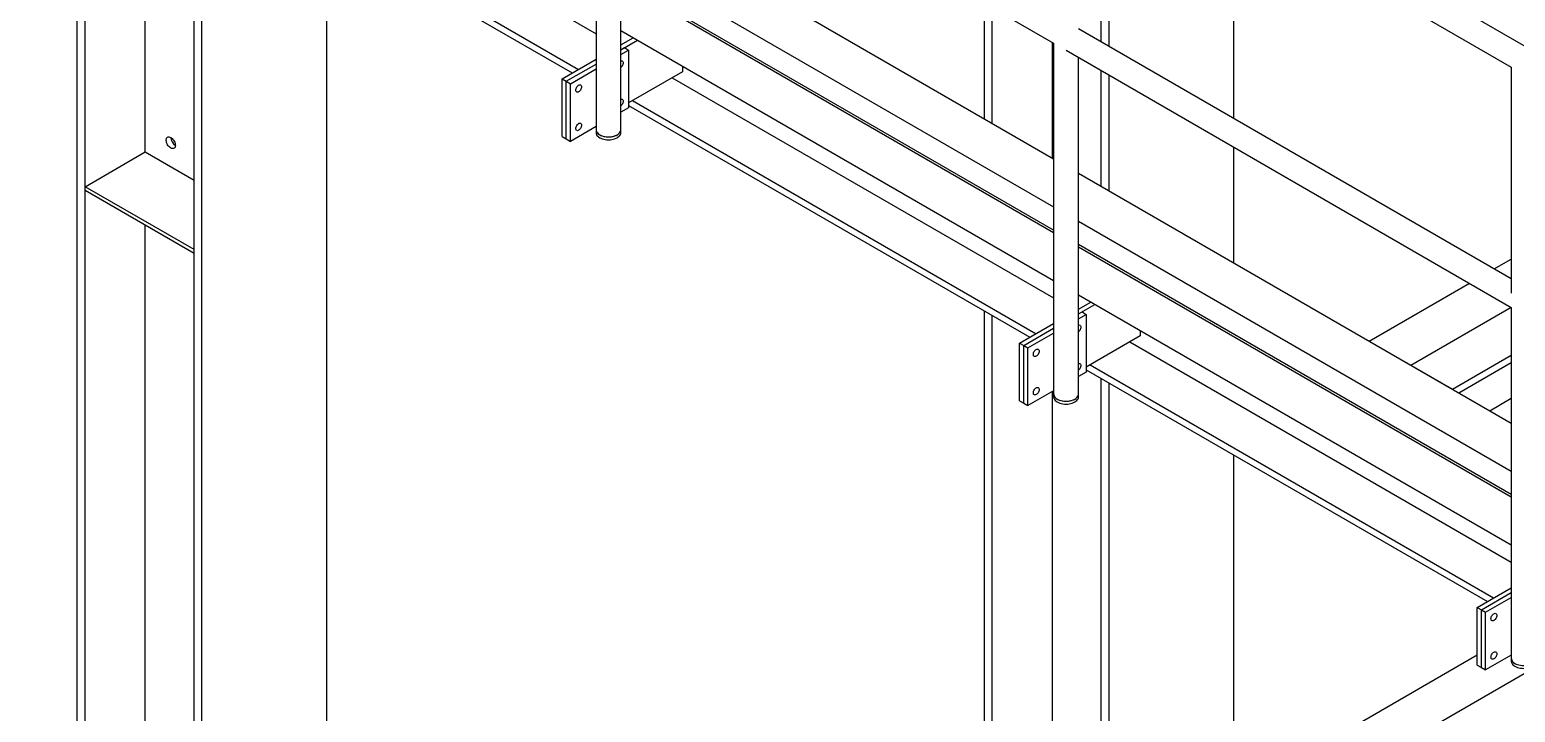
# Model space of a CAD drawing. Header units: millimetres. Extents: x 0 to 16187, y -20471 to 6290.
# Drawn here: x 3342 to 3443, y 1681.5 to 1727.9 of the extents above; entities that cross this region are included whole.
import ezdxf

# ---------------------------------------------------------------- set-up
doc = ezdxf.new("R2010")
doc.units = ezdxf.units.MM

msp = doc.modelspace()

# ---------------------------------------------------------------- linework, layer by layer
at = {"color": 7, "linetype": 'Continuous', "lineweight": 25}
for p, q in [((3462.77633, 1715.72955), (3342.03078, 1785.43447)), ((3380.53632, 1744.9258), (3380.53632, 1721.0802)), ((3381.38038, 1744.43853), (3411.64901, 1726.96482)), ((3382.22432, 1721.0802), (3382.22432, 1743.95134)), ((3345.25748, 1631.48755), (3345.25748, 1742.66785)), ((3345.79488, 1631.70959), (3345.79488, 1742.35761)), ((3354.60532, 1742.57836), (3380.53632, 1727.60872)), ((3412.49308, 1742.80837), (3442.76171, 1725.33466)), ((3414.86507, 1741.43905), (3414.86507, 1727.05731)), ((3351.63559, 1740.68415), (3378.91503, 1724.93606)), ((3351.90417, 1741.01902), (3379.33936, 1725.18102)), ((3415.40248, 1741.12881), (3415.40248, 1726.74708)), ((3353.20536, 1626.89933), (3353.20536, 1738.07964)), ((3353.74276, 1626.5891), (3353.74276, 1737.7694)), ((3382.22432, 1736.08924), (3411.64901, 1719.10272)), ((3423.88776, 1736.23036), (3423.88776, 1721.84863)), ((3362.22805, 1631.48755), (3362.22805, 1734.56925)), ((3382.22432, 1732.82361), (3411.64901, 1715.83709)), ((3411.64901, 1714.25727), (3382.22432, 1731.24379)), ((3349.88196, 1719.56747), (3349.88196, 1730.85283)), ((3382.22432, 1731.0805), (3411.64901, 1714.09399)), ((3406.91719, 1729.69645), (3406.91719, 1721.83435)), ((3407.4546, 1729.38621), (3407.4546, 1721.52411)), ((3382.22432, 1727.81434), (3411.64901, 1710.82782)), ((3382.22432, 1726.84647), (3383.06261, 1727.33041)), ((3442.76171, 1710.95293), (3413.33701, 1727.93944)), ((3382.22432, 1726.51991), (3383.34545, 1727.16712)), ((3382.22432, 1726.51991), (3382.46544, 1726.65911)), ((3382.22432, 1726.19334), (3382.74828, 1726.49582)), ((3382.46544, 1726.65911), (3382.74828, 1726.49582)), ((3382.74828, 1726.49582), (3382.74828, 1722.57643)), ((3411.54167, 1727.02679), (3411.54167, 1719.16469)), ((3411.64901, 1726.96482), (3411.64901, 1703.11922)), ((3412.49308, 1726.47755), (3442.76171, 1709.00385)), ((3378.2228, 1724.53644), (3380.53632, 1725.87201)), ((3378.50564, 1724.37316), (3380.53632, 1725.54544)), ((3378.78849, 1724.20988), (3380.53632, 1725.21888)), ((3386.42524, 1725.3892), (3386.42524, 1725.02565)), ((3413.33701, 1703.11922), (3413.33701, 1725.99036)), ((3442.76171, 1725.33466), (3442.76171, 1709.97847)), ((3378.2228, 1720.61705), (3378.2228, 1724.53644)), ((3378.2228, 1724.53644), (3378.50564, 1724.37316)), ((3378.50564, 1724.37316), (3378.78849, 1724.20988)), ((3378.50564, 1720.45377), (3378.50564, 1724.37316)), ((3378.78849, 1720.29049), (3378.78849, 1724.20988)), ((3386.42524, 1725.02565), (3382.74828, 1722.90299)), ((3385.71802, 1724.61738), (3411.64901, 1709.64774)), ((3414.86507, 1725.10823), (3414.86507, 1717.24613)), ((3415.40248, 1724.798), (3415.40248, 1716.9359)), ((3382.74828, 1722.57643), (3382.22432, 1722.27395)), ((3382.74828, 1722.72317), (3410.02773, 1706.97508)), ((3383.01687, 1723.05804), (3410.45206, 1707.22004)), ((3380.53632, 1721.29949), (3378.78849, 1720.29049)), ((3378.2228, 1720.61705), (3378.50564, 1720.45377)), ((3378.50564, 1720.45377), (3378.78849, 1720.29049)), ((3380.53632, 1721.0802), (3380.53632, 1720.88423)), ((3382.22432, 1720.88423), (3382.22432, 1721.0802)), ((3345.79488, 1717.20805), (3349.88196, 1719.56747)), ((3349.88196, 1719.56747), (3353.20536, 1717.64891)), ((3423.88776, 1719.89955), (3423.88776, 1712.03745)), ((3413.33701, 1718.12826), (3442.76171, 1701.14175)), ((3345.79488, 1716.94676), (3345.79488, 1717.20805)), ((3353.20536, 1712.93007), (3345.79488, 1717.20805)), ((3353.20536, 1712.66878), (3345.79488, 1716.94676)), ((3349.88196, 1633.53673), (3349.88196, 1714.58734)), ((3413.33701, 1714.86263), (3442.76171, 1697.87611)), ((3442.76171, 1696.29629), (3413.33701, 1713.28281)), ((3413.33701, 1713.11953), (3442.76171, 1696.13301)), ((3353.20536, 1712.66878), (3353.20536, 1712.93007)), ((3441.60608, 1711.62006), (3442.76171, 1712.28719)), ((3433.10843, 1706.71447), (3439.91795, 1710.64552)), ((3413.33701, 1709.85336), (3442.76171, 1692.86685)), ((3413.33701, 1708.88549), (3414.17531, 1709.36943)), ((3413.33701, 1708.55893), (3414.45815, 1709.20615)), ((3406.91719, 1708.77075), (3406.91719, 1667.08294)), ((3407.4546, 1708.46052), (3407.4546, 1666.7727)), ((3413.33701, 1708.55893), (3413.57814, 1708.69813)), ((3413.33701, 1708.23236), (3413.86098, 1708.53485)), ((3413.57814, 1708.69813), (3413.86098, 1708.53485)), ((3413.86098, 1708.53485), (3413.86098, 1704.61545)), ((3435.93686, 1705.08165), (3442.74637, 1709.0127)), ((3442.76171, 1709.00385), (3442.76171, 1685.15824)), ((3409.3355, 1706.57547), (3411.64901, 1707.91103)), ((3409.61834, 1706.41218), (3411.64901, 1707.58447)), ((3409.90118, 1706.2489), (3411.64901, 1707.2579)), ((3417.53794, 1707.06467), (3413.86098, 1704.94201)), ((3417.53794, 1707.42822), (3417.53794, 1707.06467)), ((3409.3355, 1706.57547), (3409.61834, 1706.41218)), ((3409.3355, 1702.65607), (3409.3355, 1706.57547)), ((3409.61834, 1706.41218), (3409.90118, 1706.2489)), ((3409.61834, 1702.49279), (3409.61834, 1706.41218)), ((3409.90118, 1702.32951), (3409.90118, 1706.2489)), ((3416.83072, 1706.6564), (3442.76171, 1691.68676)), ((3433.10843, 1706.71447), (3435.93686, 1705.08165)), ((3414.12957, 1705.09706), (3441.56476, 1689.25907)), ((3435.93686, 1705.08165), (3438.76528, 1703.44884)), ((3438.76528, 1703.44884), (3442.76171, 1705.75592)), ((3439.18962, 1703.20387), (3442.76171, 1705.266)), ((3413.86098, 1704.61545), (3413.33701, 1704.31297)), ((3413.86098, 1704.76219), (3441.14043, 1689.0141)), ((3414.86507, 1704.18254), (3414.86507, 1662.49473)), ((3411.64901, 1703.33851), (3409.90118, 1702.32951)), ((3411.54167, 1703.27654), (3411.54167, 1669.13212)), ((3411.64901, 1703.11922), (3411.64901, 1702.92325)), ((3413.33701, 1702.92325), (3413.33701, 1703.11922)), ((3415.40248, 1703.87231), (3415.40248, 1662.18449)), ((3409.3355, 1702.65607), (3409.61834, 1702.49279)), ((3409.61834, 1702.49279), (3409.90118, 1702.32951)), ((3441.29758, 1701.98697), (3442.76171, 1702.8322)), ((3423.88776, 1698.97386), (3423.88776, 1667.08294)), ((3440.4482, 1688.61449), (3442.76171, 1689.95005)), ((3440.73104, 1688.45121), (3442.76171, 1689.62349)), ((3441.01388, 1688.28792), (3442.76171, 1689.29692)), ((3440.4482, 1684.69509), (3440.4482, 1688.61449)), ((3440.4482, 1688.61449), (3440.73104, 1688.45121)), ((3440.73104, 1688.45121), (3441.01388, 1688.28792)), ((3440.73104, 1684.53181), (3440.73104, 1688.45121)), ((3441.01388, 1684.36853), (3441.01388, 1688.28792)), ((3423.88776, 1672.72578), (3446.62172, 1685.84982)), ((3423.88776, 1675.83467), (3440.4482, 1685.3948)), ((3442.76171, 1685.37753), (3441.01388, 1684.36853)), ((3442.76171, 1685.15824), (3442.76171, 1684.96227)), ((3440.4482, 1684.69509), (3440.73104, 1684.53181)), ((3440.73104, 1684.53181), (3441.01388, 1684.36853))]:
    msp.add_line(p, q, dxfattribs=at)
at = {"color": 7, "linetype": 'Continuous', "lineweight": 25, "flags": 128}
for points in [[(3382.22432, 1725.76361), (3382.22666, 1725.76436), (3382.2685, 1725.77161), (3382.30604, 1725.76604), (3382.33739, 1725.74794), (3382.36098, 1725.71821), (3382.37562, 1725.67833), (3382.38059, 1725.63033), (3382.37562, 1725.57658), (3382.36098, 1725.51981), (3382.33739, 1725.46284), (3382.30604, 1725.40854), (3382.2685, 1725.35963), (3382.22666, 1725.31856), (3382.22432, 1725.31661)], [(3379.15618, 1723.76891), (3379.16115, 1723.82266), (3379.17579, 1723.87943), (3379.19938, 1723.9364), (3379.23073, 1723.9907), (3379.26827, 1724.03961), (3379.31012, 1724.08068), (3379.35417, 1724.11184), (3379.39823, 1724.13154), (3379.44008, 1724.13879), (3379.47762, 1724.13323), (3379.50897, 1724.11512), (3379.53255, 1724.08539), (3379.5472, 1724.04552), (3379.55216, 1723.99751), (3379.5472, 1723.94377), (3379.53255, 1723.88699), (3379.50897, 1723.83002), (3379.47762, 1723.77572), (3379.44008, 1723.72681), (3379.39823, 1723.68575), (3379.35417, 1723.65458), (3379.31012, 1723.63488), (3379.26827, 1723.62763), (3379.23073, 1723.6332), (3379.19938, 1723.6513), (3379.17579, 1723.68103), (3379.16115, 1723.72091), (3379.15618, 1723.76891)], [(3382.22432, 1723.15068), (3382.22666, 1723.15143), (3382.2685, 1723.15868), (3382.30604, 1723.15311), (3382.33739, 1723.13501), (3382.36098, 1723.10527), (3382.37562, 1723.0654), (3382.38059, 1723.01739), (3382.37562, 1722.96365), (3382.36098, 1722.90688), (3382.33739, 1722.84991), (3382.30604, 1722.79561), (3382.2685, 1722.7467), (3382.22666, 1722.70563), (3382.22432, 1722.70368)], [(3379.15618, 1721.15598), (3379.16115, 1721.20972), (3379.17579, 1721.2665), (3379.19938, 1721.32347), (3379.23073, 1721.37777), (3379.26827, 1721.42668), (3379.31012, 1721.46775), (3379.35417, 1721.49891), (3379.39823, 1721.51861), (3379.44008, 1721.52586), (3379.47762, 1721.5203), (3379.50897, 1721.50219), (3379.53255, 1721.47246), (3379.5472, 1721.43259), (3379.55216, 1721.38458), (3379.5472, 1721.33084), (3379.53255, 1721.27406), (3379.50897, 1721.21709), (3379.47762, 1721.16279), (3379.44008, 1721.11388), (3379.39823, 1721.07282), (3379.35417, 1721.04165), (3379.31012, 1721.02195), (3379.26827, 1721.0147), (3379.23073, 1721.02027), (3379.19938, 1721.03837), (3379.17579, 1721.0681), (3379.16115, 1721.10797), (3379.15618, 1721.15598)], [(3351.93257, 1720.01676), (3351.92757, 1719.9555), (3351.91273, 1719.90197), (3351.88853, 1719.85791), (3351.85574, 1719.82473), (3351.81543, 1719.80349), (3351.76888, 1719.79488), (3351.71759, 1719.79917), (3351.66321, 1719.81623), (3351.60749, 1719.84551), (3351.55221, 1719.88607), (3351.49916, 1719.9366), (3351.45005, 1719.99547), (3351.40644, 1720.06081), (3351.36974, 1720.1305), (3351.34113, 1720.20231), (3351.32153, 1720.27393), (3351.31157, 1720.34305), (3351.31157, 1720.40746), (3351.32153, 1720.46509), (3351.34113, 1720.51408), (3351.36974, 1720.55286), (3351.40644, 1720.58018), (3351.45005, 1720.59516), (3351.49916, 1720.59733), (3351.55221, 1720.58661), (3351.60749, 1720.56334), (3351.66321, 1720.52829), (3351.71759, 1720.48256), (3351.76888, 1720.42764), (3351.81543, 1720.36528), (3351.85574, 1720.29749), (3351.88853, 1720.22646), (3351.91273, 1720.15445), (3351.92757, 1720.0838), (3351.93257, 1720.01676)], [(3380.53632, 1721.0802), (3380.54354, 1721.0166), (3380.56507, 1720.95409), (3380.60056, 1720.89374), (3380.64939, 1720.83658), (3380.71073, 1720.78359), (3380.78352, 1720.73567)], [(3380.53632, 1721.0802), (3380.53874, 1721.04331), (3380.55428, 1720.98021), (3380.58395, 1720.91882), (3380.62725, 1720.86019), (3380.68344, 1720.80533), (3380.75155, 1720.75517), (3380.83042, 1720.71058), (3380.91869, 1720.6723), (3381.01487, 1720.64101), (3381.1173, 1720.61723), (3381.22423, 1720.60137), (3381.33383, 1720.59371), (3381.44422, 1720.59436), (3381.55352, 1720.60334), (3381.65986, 1720.62047), (3381.76141, 1720.64546), (3381.85645, 1720.6779), (3381.94333, 1720.71722), (3382.02059, 1720.76275), (3382.08689, 1720.81371), (3382.14109, 1720.86923), (3382.18229, 1720.92836), (3382.20976, 1720.99009), (3382.22303, 1721.05336), (3382.22432, 1721.0802)], [(3380.53632, 1720.88423), (3380.54354, 1720.82063), (3380.56507, 1720.75812), (3380.60056, 1720.69777), (3380.64939, 1720.64061), (3380.71073, 1720.58762), (3380.78352, 1720.5397)], [(3380.78352, 1720.73567), (3380.86652, 1720.69365), (3380.95832, 1720.65824), (3381.05733, 1720.63005), (3381.16187, 1720.60957), (3381.27015, 1720.59713), (3381.38032, 1720.59297), (3381.49048, 1720.59713), (3381.59876, 1720.60957), (3381.7033, 1720.63005), (3381.80232, 1720.65824), (3381.89411, 1720.69365), (3381.97711, 1720.73567), (3382.04991, 1720.78359), (3382.11124, 1720.83658), (3382.16007, 1720.89374), (3382.19556, 1720.95409), (3382.21709, 1721.0166), (3382.22432, 1721.0802)], [(3380.78352, 1720.5397), (3380.86652, 1720.49768), (3380.95832, 1720.46227), (3381.05733, 1720.43408), (3381.16187, 1720.4136), (3381.27015, 1720.40116), (3381.38032, 1720.397), (3381.49048, 1720.40116), (3381.59876, 1720.4136), (3381.7033, 1720.43408), (3381.80232, 1720.46227), (3381.89411, 1720.49768), (3381.97711, 1720.5397), (3382.04991, 1720.58762), (3382.11124, 1720.64061), (3382.16007, 1720.69777), (3382.19556, 1720.75812), (3382.21709, 1720.82063), (3382.22432, 1720.88423)], [(3413.33701, 1707.80263), (3413.33935, 1707.80338), (3413.3812, 1707.81063), (3413.41874, 1707.80506), (3413.45009, 1707.78696), (3413.47368, 1707.75723), (3413.48832, 1707.71736), (3413.49329, 1707.66935), (3413.48832, 1707.61561), (3413.47368, 1707.55883), (3413.45009, 1707.50186), (3413.41874, 1707.44756), (3413.3812, 1707.39865), (3413.33935, 1707.35758), (3413.33701, 1707.35563)], [(3410.26888, 1705.80794), (3410.27384, 1705.86168), (3410.28849, 1705.91845), (3410.31208, 1705.97542), (3410.34343, 1706.02972), (3410.38097, 1706.07863), (3410.42281, 1706.1197), (3410.46687, 1706.15086), (3410.51093, 1706.17057), (3410.55277, 1706.17781), (3410.59032, 1706.17225), (3410.62167, 1706.15414), (3410.64525, 1706.12441), (3410.6599, 1706.08454), (3410.66486, 1706.03653), (3410.6599, 1705.98279), (3410.64525, 1705.92601), (3410.62167, 1705.86905), (3410.59032, 1705.81475), (3410.55277, 1705.76584), (3410.51093, 1705.72477), (3410.46687, 1705.6936), (3410.42281, 1705.6739), (3410.38097, 1705.66665), (3410.34343, 1705.67222), (3410.31208, 1705.69032), (3410.28849, 1705.72006), (3410.27384, 1705.75993), (3410.26888, 1705.80794)], [(3413.33701, 1705.1897), (3413.33935, 1705.19045), (3413.3812, 1705.1977), (3413.41874, 1705.19213), (3413.45009, 1705.17403), (3413.47368, 1705.1443), (3413.48832, 1705.10443), (3413.49329, 1705.05642), (3413.48832, 1705.00268), (3413.47368, 1704.9459), (3413.45009, 1704.88893), (3413.41874, 1704.83463), (3413.3812, 1704.78572), (3413.33935, 1704.74465), (3413.33701, 1704.7427)], [(3410.26888, 1703.19501), (3410.27384, 1703.24875), (3410.28849, 1703.30552), (3410.31208, 1703.36249), (3410.34343, 1703.41679), (3410.38097, 1703.4657), (3410.42281, 1703.50677), (3410.46687, 1703.53793), (3410.51093, 1703.55764), (3410.55277, 1703.56488), (3410.59032, 1703.55932), (3410.62167, 1703.54121), (3410.64525, 1703.51148), (3410.6599, 1703.47161), (3410.66486, 1703.4236), (3410.6599, 1703.36986), (3410.64525, 1703.31308), (3410.62167, 1703.25611), (3410.59032, 1703.20181), (3410.55277, 1703.1529), (3410.51093, 1703.11184), (3410.46687, 1703.08067), (3410.42281, 1703.06097), (3410.38097, 1703.05372), (3410.34343, 1703.05929), (3410.31208, 1703.07739), (3410.28849, 1703.10713), (3410.27384, 1703.147), (3410.26888, 1703.19501)], [(3411.64901, 1703.11922), (3411.65623, 1703.05562), (3411.67777, 1702.99311), (3411.71326, 1702.93276), (3411.76209, 1702.8756), (3411.82342, 1702.82261), (3411.89622, 1702.77469)], [(3411.64901, 1703.11922), (3411.65144, 1703.08233), (3411.66698, 1703.01923), (3411.69665, 1702.95784), (3411.73995, 1702.89922), (3411.79614, 1702.84435), (3411.86425, 1702.79419), (3411.94312, 1702.7496), (3412.03139, 1702.71132), (3412.12757, 1702.68003), (3412.23, 1702.65625), (3412.33692, 1702.64039), (3412.44652, 1702.63273), (3412.55692, 1702.63339), (3412.66622, 1702.64236), (3412.77256, 1702.65949), (3412.87411, 1702.68449), (3412.96915, 1702.71692), (3413.05603, 1702.75624), (3413.13329, 1702.80177), (3413.19958, 1702.85273), (3413.25379, 1702.90825), (3413.29498, 1702.96738), (3413.32245, 1703.02911), (3413.33573, 1703.09238), (3413.33701, 1703.11922)], [(3411.89622, 1702.77469), (3411.97922, 1702.73267), (3412.07101, 1702.69726), (3412.17003, 1702.66908), (3412.27457, 1702.64859), (3412.38285, 1702.63616), (3412.49301, 1702.63199), (3412.60318, 1702.63616), (3412.71146, 1702.64859), (3412.816, 1702.66908), (3412.91501, 1702.69726), (3413.00681, 1702.73267), (3413.08981, 1702.77469), (3413.1626, 1702.82261), (3413.22394, 1702.8756), (3413.27277, 1702.93276), (3413.30826, 1702.99311), (3413.32979, 1703.05562), (3413.33701, 1703.11922)], [(3411.64901, 1702.92325), (3411.65623, 1702.85965), (3411.67777, 1702.79714), (3411.71326, 1702.73679), (3411.76209, 1702.67963), (3411.82342, 1702.62664), (3411.89622, 1702.57872)], [(3411.89622, 1702.57872), (3411.97922, 1702.5367), (3412.07101, 1702.50129), (3412.17003, 1702.47311), (3412.27457, 1702.45262), (3412.38285, 1702.44019), (3412.49301, 1702.43602), (3412.60318, 1702.44019), (3412.71146, 1702.45262), (3412.816, 1702.47311), (3412.91501, 1702.50129), (3413.00681, 1702.5367), (3413.08981, 1702.57872), (3413.1626, 1702.62664), (3413.22394, 1702.67963), (3413.27277, 1702.73679), (3413.30826, 1702.79714), (3413.32979, 1702.85965), (3413.33701, 1702.92325)], [(3441.38158, 1687.84696), (3441.38654, 1687.9007), (3441.40119, 1687.95748), (3441.42477, 1688.01444), (3441.45612, 1688.06874), (3441.49366, 1688.11765), (3441.53551, 1688.15872), (3441.57957, 1688.18989), (3441.62363, 1688.20959), (3441.66547, 1688.21684), (3441.70301, 1688.21127), (3441.73436, 1688.19317), (3441.75795, 1688.16343), (3441.77259, 1688.12356), (3441.77756, 1688.07555), (3441.77259, 1688.02181), (3441.75795, 1687.96503), (3441.73436, 1687.90807), (3441.70301, 1687.85377), (3441.66547, 1687.80486), (3441.62363, 1687.76379), (3441.57957, 1687.73262), (3441.53551, 1687.71292), (3441.49366, 1687.70567), (3441.45612, 1687.71124), (3441.42477, 1687.72934), (3441.40119, 1687.75908), (3441.38654, 1687.79895), (3441.38158, 1687.84696)], [(3441.38158, 1685.23403), (3441.38654, 1685.28777), (3441.40119, 1685.34455), (3441.42477, 1685.40151), (3441.45612, 1685.45581), (3441.49366, 1685.50472), (3441.53551, 1685.54579), (3441.57957, 1685.57696), (3441.62363, 1685.59666), (3441.66547, 1685.60391), (3441.70301, 1685.59834), (3441.73436, 1685.58023), (3441.75795, 1685.5505), (3441.77259, 1685.51063), (3441.77756, 1685.46262), (3441.77259, 1685.40888), (3441.75795, 1685.3521), (3441.73436, 1685.29514), (3441.70301, 1685.24084), (3441.66547, 1685.19193), (3441.62363, 1685.15086), (3441.57957, 1685.11969), (3441.53551, 1685.09999), (3441.49366, 1685.09274), (3441.45612, 1685.09831), (3441.42477, 1685.11641), (3441.40119, 1685.14615), (3441.38654, 1685.18602), (3441.38158, 1685.23403)], [(3442.76171, 1685.15824), (3442.76893, 1685.09464), (3442.79047, 1685.03214), (3442.82596, 1684.97179), (3442.87479, 1684.91462), (3442.93612, 1684.86163), (3443.00891, 1684.81372)], [(3442.76171, 1685.15824), (3442.76413, 1685.12135), (3442.77968, 1685.05825), (3442.80935, 1684.99686), (3442.85265, 1684.93824), (3442.90884, 1684.88338), (3442.97695, 1684.83322), (3443.05581, 1684.78862)], [(3442.76171, 1684.96227), (3442.76893, 1684.89867), (3442.79047, 1684.83617), (3442.82596, 1684.77582), (3442.87479, 1684.71865), (3442.93612, 1684.66566), (3443.00891, 1684.61775)], [(3443.00891, 1684.81372), (3443.09192, 1684.77169), (3443.18371, 1684.73629), (3443.28273, 1684.7081), (3443.38727, 1684.68761), (3443.49555, 1684.67518), (3443.60571, 1684.67101), (3443.71588, 1684.67518), (3443.82416, 1684.68761), (3443.9287, 1684.7081), (3444.02771, 1684.73629), (3444.11951, 1684.77169), (3444.20251, 1684.81372), (3444.2753, 1684.86163), (3444.33664, 1684.91462), (3444.38547, 1684.97179), (3444.42095, 1685.03214), (3444.44249, 1685.09464), (3444.44971, 1685.15824)], [(3443.00891, 1684.61775), (3443.09192, 1684.57572), (3443.18371, 1684.54032), (3443.28273, 1684.51213), (3443.38727, 1684.49164), (3443.49555, 1684.47921), (3443.60571, 1684.47504), (3443.71588, 1684.47921), (3443.82416, 1684.49164), (3443.9287, 1684.51213), (3444.02771, 1684.54032), (3444.11951, 1684.57572), (3444.20251, 1684.61775), (3444.2753, 1684.66566), (3444.33664, 1684.71865), (3444.38547, 1684.77582), (3444.42095, 1684.83617), (3444.44249, 1684.89867), (3444.44971, 1684.96227)]]:
    msp.add_lwpolyline(points, dxfattribs=at)
at = {"color": 7, "linetype": 'Continuous', "lineweight": 25}
msp.add_arc((3352.28728, 1720.58075), 0.66631, 182.1590497, 237.8355738, dxfattribs=at)

doc.saveas('drawing.dxf')
